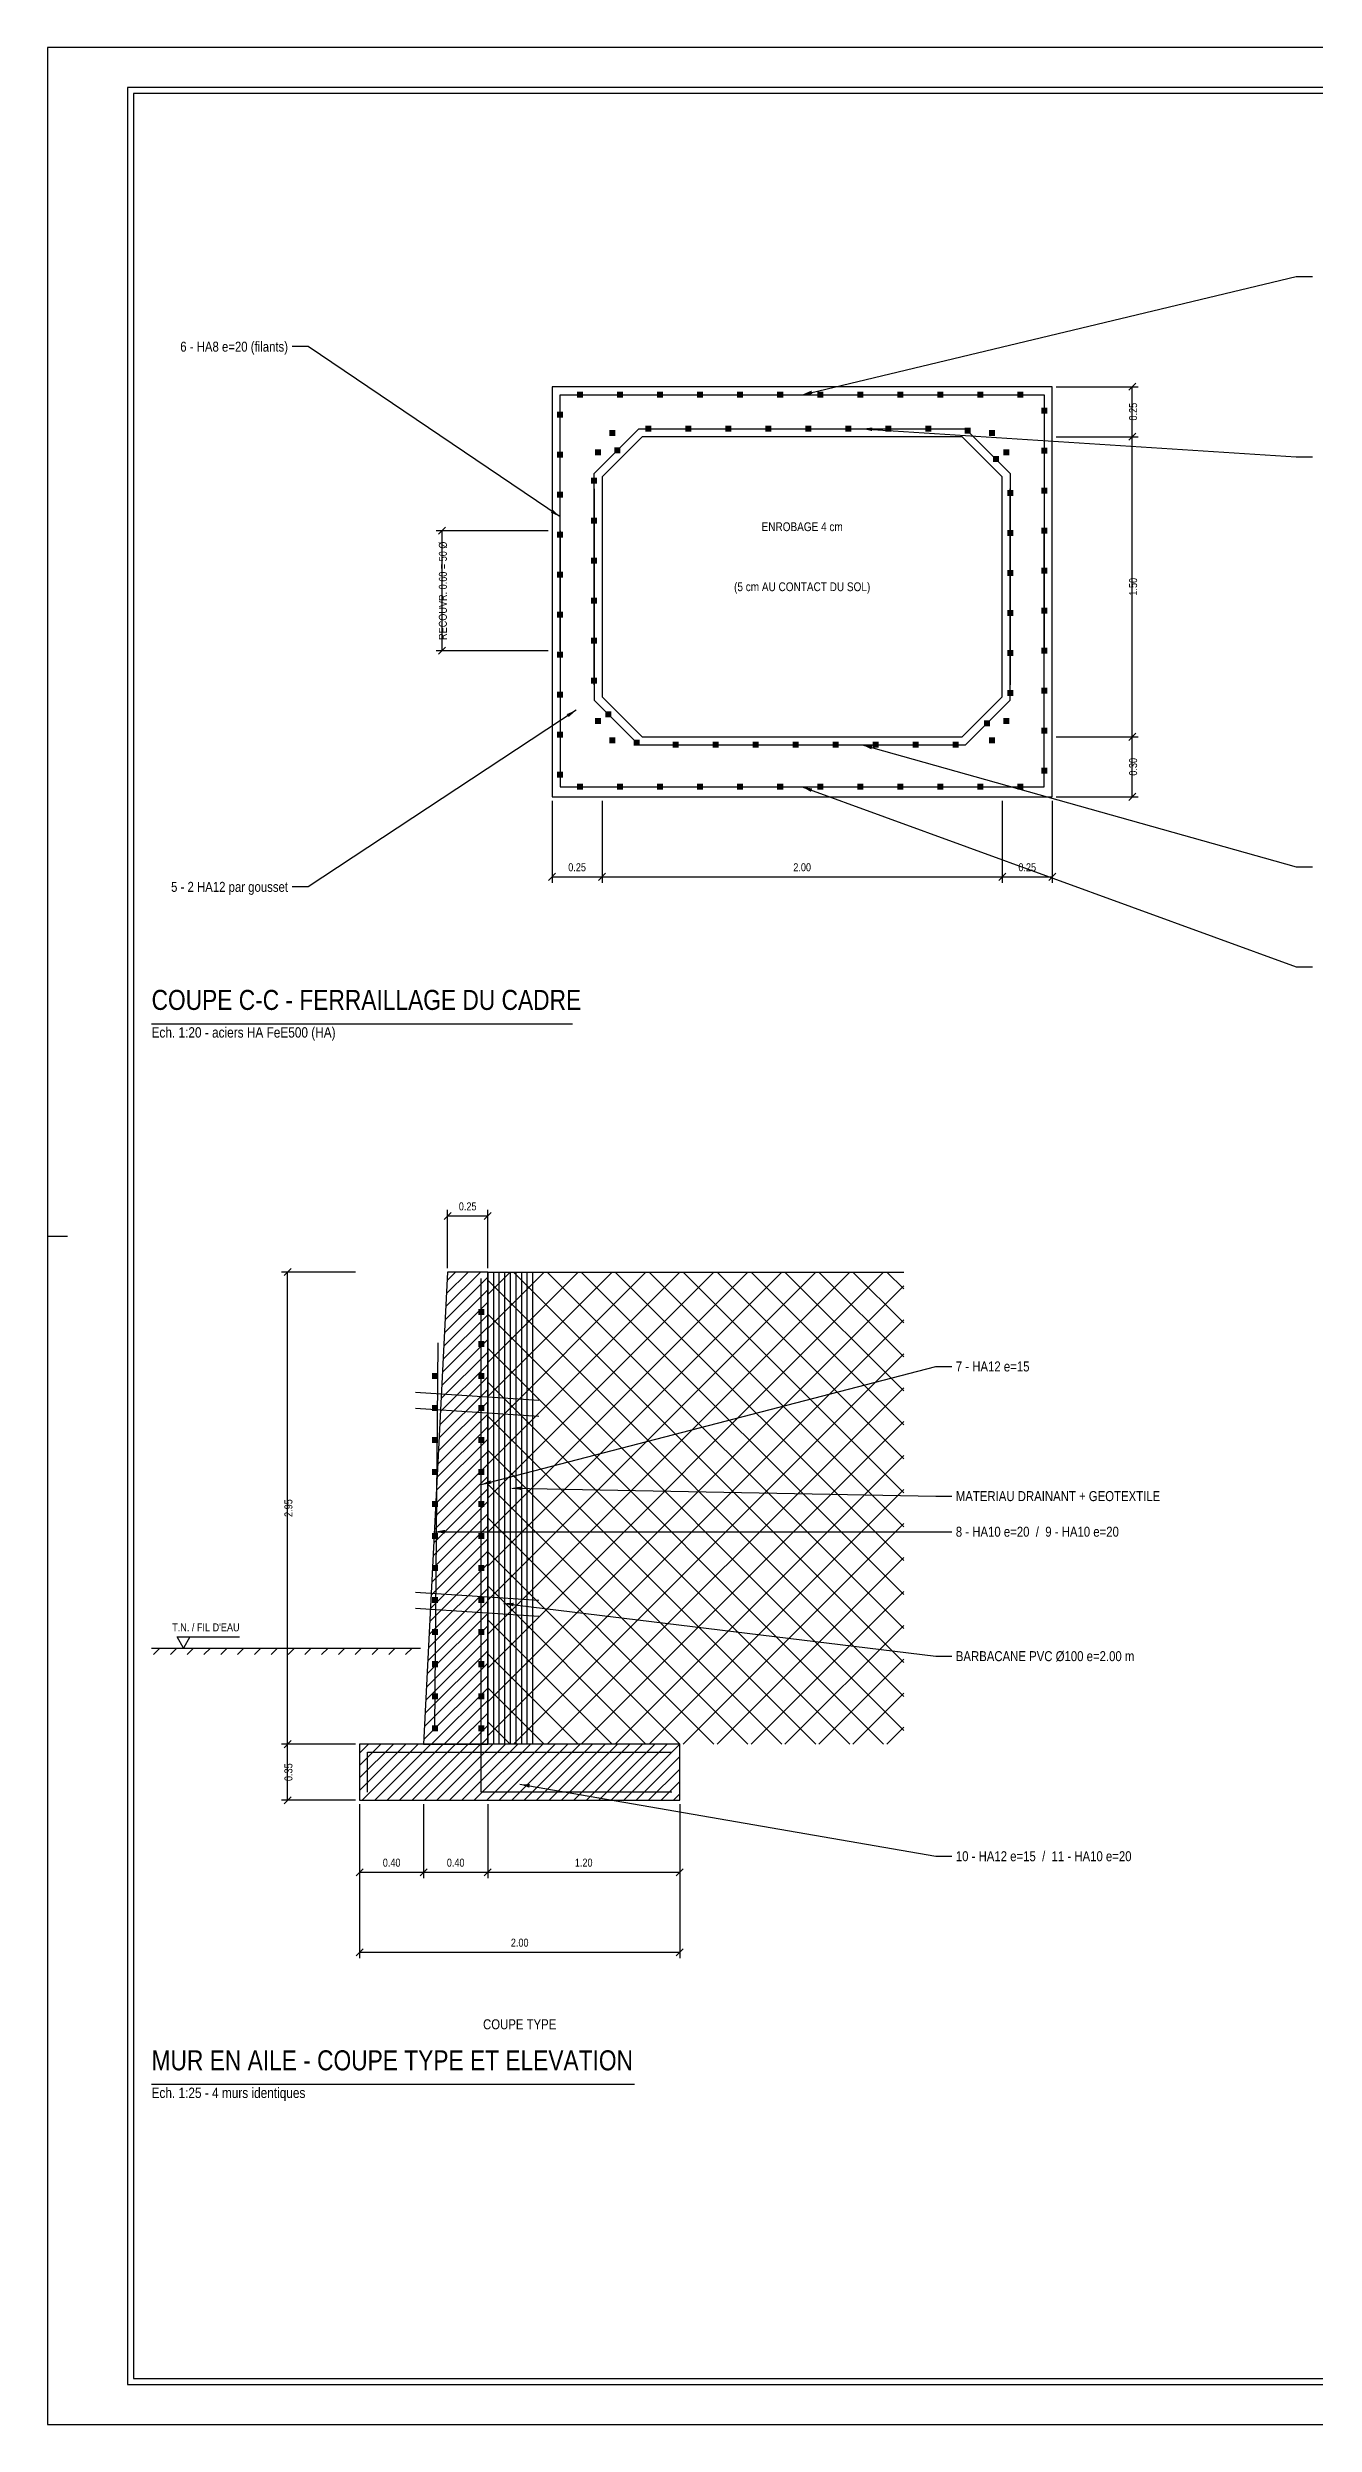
# Model space of a CAD drawing. Extents: x 0 to 841, y 0 to 594.
# Drawn here: x 0 to 317, y 0 to 594 of the extents above; entities that cross this region are included whole.
import ezdxf
from ezdxf.enums import TextEntityAlignment as Align

# ---------------------------------------------------------------- set-up
doc = ezdxf.new("R2010")
doc.units = 0
for name, color, linetype in [('00_CARTOUCHE', 7, 'CONTINUOUS'), ('02_BETON', 7, 'CONTINUOUS'), ('04_HACHURES', 9, 'CONTINUOUS'), ('05_TERRAIN', 3, 'CONTINUOUS'), ('06_REMBLAI', 42, 'CONTINUOUS'), ('07_CHAUSSEE', 8, 'CONTINUOUS'), ('08_ACIER_LONG', 1, 'CONTINUOUS'), ('09_ACIER_COUPE', 2, 'CONTINUOUS'), ('10_COTATION', 4, 'CONTINUOUS'), ('11_TEXTE', 7, 'CONTINUOUS'), ('14_ENROCHEMENT', 8, 'CONTINUOUS'), ('16_BETON_FIN', 8, 'CONTINUOUS')]:
    doc.layers.add(name, color=color, linetype=linetype)
doc.styles.get("Standard").update_dxf_attribs({"font": 'txt', "width": 0.85})

msp = doc.modelspace()

# ---------------------------------------------------------------- linework, layer by layer
at = {"layer": '00_CARTOUCHE'}
msp.add_line((0, 297), (5, 297), dxfattribs=at)
for points in [[(0, 0), (841, 0), (841, 594), (0, 594)], [(20, 10), (831, 10), (831, 584), (20, 584)], [(21.5, 11.5), (829.5, 11.5), (829.5, 582.5), (21.5, 582.5)]]:
    msp.add_lwpolyline(points, close=True, dxfattribs=at)
at = {"layer": '02_BETON'}
for points in [[(94, 170), (110, 170), (110, 288), (100, 288)], [(78, 156), (158, 156), (158, 170), (78, 170)]]:
    msp.add_lwpolyline(points, close=True, dxfattribs=at)
at = {"layer": '04_HACHURES'}
for p, q in [((99.393176, 276.065795), (110, 286.672619)), ((99.559851, 279.34374), (108.216111, 288)), ((99.726526, 282.621685), (105.104841, 288)), ((99.893202, 285.89963), (101.993572, 288)), ((99.059826, 269.509905), (110, 280.450079)), ((99.226501, 272.78785), (110, 283.561349)), ((98.726475, 262.954015), (110, 274.22754)), ((98.893151, 266.23196), (110, 277.338809)), ((98.393125, 256.398125), (110, 268.005)), ((98.5598, 259.67607), (110, 271.11627)), ((98.059775, 249.842235), (110, 261.78246)), ((98.22645, 253.12018), (110, 264.89373)), ((97.726424, 243.286345), (110, 255.559921)), ((97.893099, 246.56429), (110, 258.67119)), ((97.559749, 240.0084), (110, 252.448651)), ((97.226399, 233.45251), (110, 246.226111)), ((97.393074, 236.730455), (110, 249.337381)), ((96.893048, 226.89662), (110, 240.003571)), ((97.059724, 230.174565), (110, 243.114841)), ((96.559698, 220.34073), (110, 233.781032)), ((96.726373, 223.618675), (110, 236.892302)), ((96.226348, 213.78484), (110, 227.558492)), ((96.393023, 217.062785), (110, 230.669762)), ((95.892997, 207.22895), (110, 221.335952)), ((96.059673, 210.506895), (110, 224.447222)), ((95.559647, 200.67306), (110, 215.113413)), ((95.726322, 203.951005), (110, 218.224682)), ((95.226297, 194.11717), (110, 208.890873)), ((95.392972, 197.395115), (110, 212.002143)), ((94.892946, 187.56128), (110, 202.668333)), ((95.059622, 190.839225), (110, 205.779603)), ((94.559596, 181.00539), (110, 196.445794)), ((94.726271, 184.283335), (110, 199.557063)), ((94.226246, 174.4495), (110, 190.223254)), ((94.392921, 177.727445), (110, 193.334524)), ((94.059571, 171.171555), (110, 187.111984)), ((95.999286, 170), (110, 184.000714)), ((99.110556, 170), (110, 180.889444)), ((102.221825, 170), (110, 177.778175)), ((105.333095, 170), (110, 174.666905)), ((78, 158.448651), (89.551349, 170)), ((78, 161.559921), (86.440079, 170)), ((78, 164.67119), (83.32881, 170)), ((78, 167.78246), (80.21754, 170)), ((78.662619, 156), (92.662619, 170)), ((81.773889, 156), (95.773889, 170)), ((84.885159, 156), (98.885159, 170)), ((87.996429, 156), (101.996429, 170)), ((91.107698, 156), (105.107698, 170)), ((94.218968, 156), (108.218968, 170)), ((97.330238, 156), (111.330238, 170)), ((100.441508, 156), (114.441508, 170)), ((103.552778, 156), (117.552778, 170)), ((106.664048, 156), (120.664048, 170)), ((108.444365, 170), (110, 171.555635)), ((109.775318, 156), (123.775318, 170)), ((112.886587, 156), (126.886587, 170)), ((115.997857, 156), (129.997857, 170)), ((119.109127, 156), (133.109127, 170)), ((122.220397, 156), (136.220397, 170)), ((125.331667, 156), (139.331667, 170)), ((128.442937, 156), (142.442937, 170)), ((131.554206, 156), (145.554206, 170)), ((134.665476, 156), (148.665476, 170)), ((137.776746, 156), (151.776746, 170)), ((140.888016, 156), (154.888016, 170)), ((143.999286, 156), (157.999286, 170)), ((147.110556, 156), (158, 166.889444)), ((150.221825, 156), (158, 163.778175)), ((153.333095, 156), (158, 160.666905)), ((156.444365, 156), (158, 157.555635))]:
    msp.add_line(p, q, dxfattribs=at)
at = {"layer": '05_TERRAIN'}
for p, q in [((28.1, 194), (26.5, 192.4)), ((32.3, 194), (30.7, 192.4)), ((36.5, 194), (34.9, 192.4)), ((40.7, 194), (39.1, 192.4)), ((44.9, 194), (43.3, 192.4)), ((49.1, 194), (47.5, 192.4)), ((53.3, 194), (51.7, 192.4)), ((57.5, 194), (55.9, 192.4)), ((61.7, 194), (60.1, 192.4)), ((65.9, 194), (64.3, 192.4)), ((70.1, 194), (68.5, 192.4)), ((74.3, 194), (72.7, 192.4)), ((78.5, 194), (76.9, 192.4)), ((82.7, 194), (81.1, 192.4)), ((86.9, 194), (85.3, 192.4)), ((91.1, 194), (89.5, 192.4))]:
    msp.add_line(p, q, dxfattribs=at)
msp.add_lwpolyline([(26, 194), (93.2, 194)], dxfattribs=at)
at = {"layer": '06_REMBLAI'}
for p, q in [((110, 189.03658), (208.96342, 288)), ((110, 197.521861), (200.478139, 288)), ((110, 206.007143), (191.992857, 288)), ((110, 214.492424), (183.507576, 288)), ((110, 222.977705), (175.022295, 288)), ((110, 231.462987), (166.537013, 288)), ((110, 239.948268), (158.051732, 288)), ((110, 248.43355), (149.56645, 288)), ((110, 256.918831), (141.081169, 288)), ((110, 265.404112), (132.595888, 288)), ((110, 273.889394), (124.110606, 288)), ((110, 282.374675), (115.625325, 288)), ((214, 181.933983), (110, 285.933983)), ((214, 190.419264), (116.419264, 288)), ((214, 198.904546), (124.904546, 288)), ((214, 207.389827), (133.389827, 288)), ((214, 215.875108), (141.875108, 288)), ((214, 224.36039), (150.36039, 288)), ((214, 232.845671), (158.845671, 288)), ((214, 241.330952), (167.330952, 288)), ((214, 249.816234), (175.816234, 288)), ((214, 258.301515), (184.301515, 288)), ((214, 266.786797), (192.786797, 288)), ((214, 275.272078), (201.272078, 288)), ((214, 283.757359), (209.757359, 288)), ((110, 180.551299), (214, 284.551299)), ((214, 173.448701), (110, 277.448701)), ((110, 172.066017), (214, 276.066017)), ((208.96342, 170), (110, 268.96342)), ((116.419264, 170), (214, 267.580736)), ((200.478139, 170), (110, 260.478139)), ((124.904546, 170), (214, 259.095454)), ((191.992857, 170), (110, 251.992857)), ((133.389827, 170), (214, 250.610173)), ((183.507576, 170), (110, 243.507576)), ((141.875108, 170), (214, 242.124892)), ((175.022295, 170), (110, 235.022295)), ((150.36039, 170), (214, 233.63961)), ((166.537013, 170), (110, 226.537013)), ((158.845671, 170), (214, 225.154329)), ((158.051732, 170), (110, 218.051732)), ((167.330952, 170), (214, 216.669048)), ((149.56645, 170), (110, 209.56645)), ((175.816234, 170), (214, 208.183766)), ((141.081169, 170), (110, 201.081169)), ((184.301515, 170), (214, 199.698485)), ((132.595888, 170), (110, 192.595888)), ((192.786797, 170), (214, 191.213203)), ((124.110606, 170), (110, 184.110606)), ((201.272078, 170), (214, 182.727922)), ((115.625325, 170), (110, 175.625325)), ((209.757359, 170), (214, 174.242641))]:
    msp.add_line(p, q, dxfattribs=at)
msp.add_lwpolyline([(110, 288), (214, 288)], dxfattribs=at)
at = {"layer": '07_CHAUSSEE'}
for p, q in [((92, 258), (122.8, 256)), ((92, 254), (122.8, 252)), ((92, 208), (122.8, 206)), ((92, 204), (122.8, 202))]:
    msp.add_line(p, q, dxfattribs=at)
at = {"layer": '08_ACIER_LONG'}
for points in [[(128.1, 443.25), (128.1, 507.25), (249.1, 507.25), (249.1, 443.25)], [(136.6, 434.75), (136.6, 487.578427), (147.771573, 498.75), (229.428427, 498.75), (240.6, 487.578427), (240.6, 434.75)], [(136.6, 483.75), (136.6, 430.921573), (147.771573, 419.75), (229.428427, 419.75), (240.6, 430.921573), (240.6, 483.75)], [(128.1, 473.25), (128.1, 409.25), (249.1, 409.25), (249.1, 473.25)], [(156, 158), (108.4, 158), (108.4, 286.4)], [(96.8, 174), (97.6, 270.3)], [(80, 158), (80, 168), (156, 168)]]:
    msp.add_lwpolyline(points, dxfattribs=at)
for points in [[(136.839887, 492.056849), (138.339887, 492.056849), (136.839887, 493.556849), (138.339887, 493.556849)], [(140.379724, 496.901388), (141.879724, 496.901388), (140.379724, 498.401388), (141.879724, 498.401388)], [(235.320276, 496.901388), (236.820276, 496.901388), (235.320276, 498.401388), (236.820276, 498.401388)], [(238.860113, 492.056849), (240.360113, 492.056849), (238.860113, 493.556849), (240.360113, 493.556849)], [(136.839887, 424.943151), (138.339887, 424.943151), (136.839887, 426.443151), (138.339887, 426.443151)], [(238.860113, 424.943151), (240.360113, 424.943151), (238.860113, 426.443151), (240.360113, 426.443151)], [(140.379724, 420.098612), (141.879724, 420.098612), (140.379724, 421.598612), (141.879724, 421.598612)], [(235.320276, 420.098612), (236.820276, 420.098612), (235.320276, 421.598612), (236.820276, 421.598612)]]:
    msp.add_solid(points, dxfattribs=at)
at = {"layer": '09_ACIER_COUPE'}
for points in [[(132.35, 506.5), (133.85, 506.5), (132.35, 508), (133.85, 508)], [(142.35, 506.5), (143.85, 506.5), (142.35, 508), (143.85, 508)], [(152.35, 506.5), (153.85, 506.5), (152.35, 508), (153.85, 508)], [(162.35, 506.5), (163.85, 506.5), (162.35, 508), (163.85, 508)], [(172.35, 506.5), (173.85, 506.5), (172.35, 508), (173.85, 508)], [(182.35, 506.5), (183.85, 506.5), (182.35, 508), (183.85, 508)], [(192.35, 506.5), (193.85, 506.5), (192.35, 508), (193.85, 508)], [(202.35, 506.5), (203.85, 506.5), (202.35, 508), (203.85, 508)], [(212.35, 506.5), (213.85, 506.5), (212.35, 508), (213.85, 508)], [(222.35, 506.5), (223.85, 506.5), (222.35, 508), (223.85, 508)], [(232.35, 506.5), (233.85, 506.5), (232.35, 508), (233.85, 508)], [(242.35, 506.5), (243.85, 506.5), (242.35, 508), (243.85, 508)], [(127.35, 501.5), (128.85, 501.5), (127.35, 503), (128.85, 503)], [(149.389105, 498), (150.889105, 498), (149.389105, 499.5), (150.889105, 499.5)], [(159.389105, 498), (160.889105, 498), (159.389105, 499.5), (160.889105, 499.5)], [(169.389105, 498), (170.889105, 498), (169.389105, 499.5), (170.889105, 499.5)], [(179.389105, 498), (180.889105, 498), (179.389105, 499.5), (180.889105, 499.5)], [(189.389105, 498), (190.889105, 498), (189.389105, 499.5), (190.889105, 499.5)], [(199.389105, 498), (200.889105, 498), (199.389105, 499.5), (200.889105, 499.5)], [(209.389105, 498), (210.889105, 498), (209.389105, 499.5), (210.889105, 499.5)], [(219.389105, 498), (220.889105, 498), (219.389105, 499.5), (220.889105, 499.5)], [(229.180952, 497.497475), (230.680952, 497.497475), (229.180952, 498.997475), (230.680952, 498.997475)], [(248.35, 502.5), (249.85, 502.5), (248.35, 504), (249.85, 504)], [(141.624603, 492.60303), (143.124603, 492.60303), (141.624603, 494.10303), (143.124603, 494.10303)], [(248.35, 492.5), (249.85, 492.5), (248.35, 494), (249.85, 494)], [(127.35, 491.5), (128.85, 491.5), (127.35, 493), (128.85, 493)], [(236.25202, 490.426407), (237.75202, 490.426407), (236.25202, 491.926407), (237.75202, 491.926407)], [(127.35, 481.5), (128.85, 481.5), (127.35, 483), (128.85, 483)], [(135.85, 484.994949), (137.35, 484.994949), (135.85, 486.494949), (137.35, 486.494949)], [(239.85, 481.916739), (241.35, 481.916739), (239.85, 483.416739), (241.35, 483.416739)], [(248.35, 482.5), (249.85, 482.5), (248.35, 484), (249.85, 484)], [(135.85, 474.994949), (137.35, 474.994949), (135.85, 476.494949), (137.35, 476.494949)], [(127.35, 471.5), (128.85, 471.5), (127.35, 473), (128.85, 473)], [(239.85, 471.916739), (241.35, 471.916739), (239.85, 473.416739), (241.35, 473.416739)], [(248.35, 472.5), (249.85, 472.5), (248.35, 474), (249.85, 474)], [(135.85, 464.994949), (137.35, 464.994949), (135.85, 466.494949), (137.35, 466.494949)], [(239.85, 461.916739), (241.35, 461.916739), (239.85, 463.416739), (241.35, 463.416739)], [(248.35, 462.5), (249.85, 462.5), (248.35, 464), (249.85, 464)], [(127.35, 461.5), (128.85, 461.5), (127.35, 463), (128.85, 463)], [(127.35, 451.5), (128.85, 451.5), (127.35, 453), (128.85, 453)], [(135.85, 454.994949), (137.35, 454.994949), (135.85, 456.494949), (137.35, 456.494949)], [(239.85, 451.916739), (241.35, 451.916739), (239.85, 453.416739), (241.35, 453.416739)], [(248.35, 452.5), (249.85, 452.5), (248.35, 454), (249.85, 454)], [(135.85, 444.994949), (137.35, 444.994949), (135.85, 446.494949), (137.35, 446.494949)], [(127.35, 441.5), (128.85, 441.5), (127.35, 443), (128.85, 443)], [(239.85, 441.916739), (241.35, 441.916739), (239.85, 443.416739), (241.35, 443.416739)], [(248.35, 442.5), (249.85, 442.5), (248.35, 444), (249.85, 444)], [(135.85, 434.994949), (137.35, 434.994949), (135.85, 436.494949), (137.35, 436.494949)], [(248.35, 432.5), (249.85, 432.5), (248.35, 434), (249.85, 434)], [(127.35, 431.5), (128.85, 431.5), (127.35, 433), (128.85, 433)], [(139.385534, 426.636039), (140.885534, 426.636039), (139.385534, 428.136039), (140.885534, 428.136039)], [(239.85, 431.916739), (241.35, 431.916739), (239.85, 433.416739), (241.35, 433.416739)], [(127.35, 421.5), (128.85, 421.5), (127.35, 423), (128.85, 423)], [(234.012951, 424.334524), (235.512951, 424.334524), (234.012951, 425.834524), (235.512951, 425.834524)], [(248.35, 422.5), (249.85, 422.5), (248.35, 424), (249.85, 424)], [(146.456602, 419.564971), (147.956602, 419.564971), (146.456602, 421.064971), (147.956602, 421.064971)], [(156.222583, 419), (157.722583, 419), (156.222583, 420.5), (157.722583, 420.5)], [(166.222583, 419), (167.722583, 419), (166.222583, 420.5), (167.722583, 420.5)], [(176.222583, 419), (177.722583, 419), (176.222583, 420.5), (177.722583, 420.5)], [(186.222583, 419), (187.722583, 419), (186.222583, 420.5), (187.722583, 420.5)], [(196.222583, 419), (197.722583, 419), (196.222583, 420.5), (197.722583, 420.5)], [(206.222583, 419), (207.722583, 419), (206.222583, 420.5), (207.722583, 420.5)], [(216.222583, 419), (217.722583, 419), (216.222583, 420.5), (217.722583, 420.5)], [(226.222583, 419), (227.722583, 419), (226.222583, 420.5), (227.722583, 420.5)], [(127.35, 411.5), (128.85, 411.5), (127.35, 413), (128.85, 413)], [(132.35, 408.5), (133.85, 408.5), (132.35, 410), (133.85, 410)], [(142.35, 408.5), (143.85, 408.5), (142.35, 410), (143.85, 410)], [(152.35, 408.5), (153.85, 408.5), (152.35, 410), (153.85, 410)], [(162.35, 408.5), (163.85, 408.5), (162.35, 410), (163.85, 410)], [(172.35, 408.5), (173.85, 408.5), (172.35, 410), (173.85, 410)], [(182.35, 408.5), (183.85, 408.5), (182.35, 410), (183.85, 410)], [(192.35, 408.5), (193.85, 408.5), (192.35, 410), (193.85, 410)], [(202.35, 408.5), (203.85, 408.5), (202.35, 410), (203.85, 410)], [(212.35, 408.5), (213.85, 408.5), (212.35, 410), (213.85, 410)], [(222.35, 408.5), (223.85, 408.5), (222.35, 410), (223.85, 410)], [(232.35, 408.5), (233.85, 408.5), (232.35, 410), (233.85, 410)], [(242.35, 408.5), (243.85, 408.5), (242.35, 410), (243.85, 410)], [(248.35, 412.5), (249.85, 412.5), (248.35, 414), (249.85, 414)], [(107.65, 277.25), (109.15, 277.25), (107.65, 278.75), (109.15, 278.75)], [(107.65, 269.25), (109.15, 269.25), (107.65, 270.75), (109.15, 270.75)], [(96.05, 261.25), (97.55, 261.25), (96.05, 262.75), (97.55, 262.75)], [(107.65, 261.25), (109.15, 261.25), (107.65, 262.75), (109.15, 262.75)], [(96.05, 253.25), (97.55, 253.25), (96.05, 254.75), (97.55, 254.75)], [(107.65, 253.25), (109.15, 253.25), (107.65, 254.75), (109.15, 254.75)], [(96.05, 245.25), (97.55, 245.25), (96.05, 246.75), (97.55, 246.75)], [(107.65, 245.25), (109.15, 245.25), (107.65, 246.75), (109.15, 246.75)], [(96.05, 237.25), (97.55, 237.25), (96.05, 238.75), (97.55, 238.75)], [(107.65, 237.25), (109.15, 237.25), (107.65, 238.75), (109.15, 238.75)], [(96.05, 229.25), (97.55, 229.25), (96.05, 230.75), (97.55, 230.75)], [(107.65, 229.25), (109.15, 229.25), (107.65, 230.75), (109.15, 230.75)], [(96.05, 221.25), (97.55, 221.25), (96.05, 222.75), (97.55, 222.75)], [(107.65, 221.25), (109.15, 221.25), (107.65, 222.75), (109.15, 222.75)], [(96.05, 213.25), (97.55, 213.25), (96.05, 214.75), (97.55, 214.75)], [(107.65, 213.25), (109.15, 213.25), (107.65, 214.75), (109.15, 214.75)], [(96.05, 205.25), (97.55, 205.25), (96.05, 206.75), (97.55, 206.75)], [(107.65, 205.25), (109.15, 205.25), (107.65, 206.75), (109.15, 206.75)], [(96.05, 197.25), (97.55, 197.25), (96.05, 198.75), (97.55, 198.75)], [(107.65, 197.25), (109.15, 197.25), (107.65, 198.75), (109.15, 198.75)], [(96.05, 189.25), (97.55, 189.25), (96.05, 190.75), (97.55, 190.75)], [(107.65, 189.25), (109.15, 189.25), (107.65, 190.75), (109.15, 190.75)], [(96.05, 181.25), (97.55, 181.25), (96.05, 182.75), (97.55, 182.75)], [(107.65, 181.25), (109.15, 181.25), (107.65, 182.75), (109.15, 182.75)], [(96.05, 173.25), (97.55, 173.25), (96.05, 174.75), (97.55, 174.75)], [(107.65, 173.25), (109.15, 173.25), (107.65, 174.75), (109.15, 174.75)]]:
    msp.add_solid(points, dxfattribs=at)
at = {"layer": '10_COTATION'}
for p, q in [((252.1, 509.25), (272.6, 509.25)), ((270.216117, 508.366117), (271.983883, 510.133883)), ((271.1, 496.75), (271.1, 509.25)), ((252.1, 496.75), (272.6, 496.75)), ((252.1, 496.75), (272.6, 496.75)), ((270.216117, 495.866117), (271.983883, 497.633883)), ((270.216117, 495.866117), (271.983883, 497.633883)), ((271.1, 421.75), (271.1, 496.75)), ((125.1, 473.25), (97.1, 473.25)), ((97.716117, 472.366117), (99.483883, 474.133883)), ((98.6, 443.25), (98.6, 473.25)), ((125.1, 443.25), (97.1, 443.25)), ((97.716117, 442.366117), (99.483883, 444.133883)), ((252.1, 421.75), (272.6, 421.75)), ((252.1, 421.75), (272.6, 421.75)), ((270.216117, 420.866117), (271.983883, 422.633883)), ((270.216117, 420.866117), (271.983883, 422.633883)), ((271.1, 406.75), (271.1, 421.75)), ((126.1, 405.75), (126.1, 385.25)), ((138.6, 405.75), (138.6, 385.25)), ((138.6, 405.75), (138.6, 385.25)), ((238.6, 405.75), (238.6, 385.25)), ((238.6, 405.75), (238.6, 385.25)), ((251.1, 405.75), (251.1, 385.25)), ((252.1, 406.75), (272.6, 406.75)), ((270.216117, 405.866117), (271.983883, 407.633883)), ((125.216117, 385.866117), (126.983883, 387.633883)), ((126.1, 386.75), (138.6, 386.75)), ((137.716117, 385.866117), (139.483883, 387.633883)), ((137.716117, 385.866117), (139.483883, 387.633883)), ((138.6, 386.75), (238.6, 386.75)), ((237.716117, 385.866117), (239.483883, 387.633883)), ((237.716117, 385.866117), (239.483883, 387.633883)), ((238.6, 386.75), (251.1, 386.75)), ((250.216117, 385.866117), (251.983883, 387.633883)), ((100, 289), (100, 303.5)), ((110, 289), (110, 303.5)), ((99.116117, 301.116117), (100.883883, 302.883883)), ((100, 302), (110, 302)), ((109.116117, 301.116117), (110.883883, 302.883883)), ((77, 288), (58.5, 288)), ((59.116117, 287.116117), (60.883883, 288.883883)), ((60, 170), (60, 288)), ((34, 196.8), (48, 196.8)), ((77, 170), (58.5, 170)), ((77, 170), (58.5, 170)), ((59.116117, 169.116117), (60.883883, 170.883883)), ((59.116117, 169.116117), (60.883883, 170.883883)), ((60, 156), (60, 170)), ((77, 156), (58.5, 156)), ((59.116117, 155.116117), (60.883883, 156.883883)), ((78, 155), (78, 136.5)), ((78, 155), (78, 116.5)), ((94, 155), (94, 136.5)), ((94, 155), (94, 136.5)), ((110, 155), (110, 136.5)), ((110, 155), (110, 136.5)), ((158, 155), (158, 136.5)), ((158, 155), (158, 116.5)), ((77.116117, 137.116117), (78.883883, 138.883883)), ((78, 138), (94, 138)), ((93.116117, 137.116117), (94.883883, 138.883883)), ((93.116117, 137.116117), (94.883883, 138.883883)), ((94, 138), (110, 138)), ((109.116117, 137.116117), (110.883883, 138.883883)), ((109.116117, 137.116117), (110.883883, 138.883883)), ((110, 138), (158, 138)), ((157.116117, 137.116117), (158.883883, 138.883883)), ((77.116117, 117.116117), (78.883883, 118.883883)), ((157.116117, 117.116117), (158.883883, 118.883883)), ((78, 118), (158, 118))]:
    msp.add_line(p, q, dxfattribs=at)
msp.add_lwpolyline([(32.4, 196.8), (35.6, 196.8), (34, 194)], close=True, dxfattribs=at)
at = {"layer": '11_TEXTE'}
for p, q in [((188.6, 507.25), (312.1, 536.75)), ((312.1, 536.75), (316.1, 536.75)), ((65.1, 519.25), (61.1, 519.25)), ((128.1, 476.75), (65.1, 519.25)), ((203.6, 498.75), (312.1, 491.75)), ((312.1, 491.75), (316.1, 491.75)), ((132.1, 428.421573), (65.1, 384.25)), ((203.6, 419.75), (312.1, 389.25)), ((188.6, 409.25), (312.1, 364.25)), ((312.1, 389.25), (316.1, 389.25)), ((65.1, 384.25), (61.1, 384.25)), ((312.1, 364.25), (316.1, 364.25)), ((26, 350), (131.2, 350)), ((108.4, 234.9), (222, 264.4)), ((222, 264.4), (226, 264.4)), ((116, 234), (222, 232)), ((222, 232), (226, 232)), ((96.8, 223.1), (222, 223.1)), ((222, 223.1), (226, 223.1)), ((114, 205.2), (222, 192)), ((222, 192), (226, 192)), ((118, 160), (222, 142)), ((222, 142), (226, 142)), ((26, 85), (146.7, 85))]:
    msp.add_line(p, q, dxfattribs=at)
for points in [[(188.6, 507.25), (191.136141, 507.393139), (190.927044, 508.268512)], [(203.6, 498.75), (206.065841, 498.139978), (206.123785, 499.038111)], [(128.1, 476.75), (126.279158, 478.521168), (125.775836, 477.775067)], [(132.1, 428.421573), (129.765093, 427.421217), (130.260473, 426.669819)], [(203.6, 419.75), (205.88494, 418.640248), (206.128495, 419.506666)], [(188.6, 409.25), (190.794869, 407.971308), (191.102987, 408.816922)], [(108.4, 234.9), (110.932849, 235.092813), (110.706637, 235.96392)], [(116, 234), (118.491066, 233.502919), (118.508044, 234.402759)], [(96.8, 223.1), (99.3, 222.65), (99.3, 223.55)], [(114, 205.2), (116.42694, 204.450025), (116.536128, 205.343378)], [(118, 160), (120.386633, 159.130239), (120.54012, 160.017054)]]:
    msp.add_solid(points, dxfattribs=at)
at = {"layer": '14_ENROCHEMENT'}
for p, q in [((110.1, 170), (110.1, 288)), ((111.5, 170), (111.5, 288)), ((112.9, 170), (112.9, 288)), ((114.3, 170), (114.3, 288)), ((115.7, 170), (115.7, 288)), ((117.1, 170), (117.1, 288)), ((118.5, 170), (118.5, 288)), ((119.9, 170), (119.9, 288)), ((121.3, 170), (121.3, 288))]:
    msp.add_line(p, q, dxfattribs=at)
at = {"layer": '16_BETON_FIN'}
for points in [[(126.1, 406.75), (251.1, 406.75), (251.1, 509.25), (126.1, 509.25)], [(138.6, 431.75), (148.6, 421.75), (228.6, 421.75), (238.6, 431.75), (238.6, 486.75), (228.6, 496.75), (148.6, 496.75), (138.6, 486.75)]]:
    msp.add_lwpolyline(points, close=True, dxfattribs=at)

# ---------------------------------------------------------------- texts
at = {"layer": '10_COTATION', "width": 0.85}
for s, p in [('0.25', (270.3, 503)), ('RECOUVR. 0.60 = 50 %%c', (97.8, 458.25)), ('1.50', (270.3, 459.25)), ('0.30', (270.3, 414.25)), ('2.95', (59.2, 229)), ('0.35', (59.2, 163))]:
    msp.add_text(s, height=2, rotation=90, dxfattribs=at).set_placement(p, align=Align.TOP_CENTER)
for s, p in [('0.25', (132.35, 387.55)), ('2.00', (188.6, 387.55)), ('0.25', (244.85, 387.55)), ('0.25', (105, 302.8)), ('0.40', (86, 138.8)), ('0.40', (102, 138.8)), ('1.20', (134, 138.8)), ('2.00', (118, 118.8))]:
    msp.add_text(s, height=2, dxfattribs=at).set_placement(p, align=Align.BOTTOM_CENTER)
msp.add_text("T.N. / FIL D'EAU", height=2, dxfattribs=at).set_placement((48, 197.6), align=Align.BOTTOM_RIGHT)
at = {"layer": '11_TEXTE', "width": 0.85}
for s, p in [('6 - HA8 e=20 (filants)', (60.1, 519.25)), ('5 - 2 HA12 par gousset', (60.1, 384.25))]:
    msp.add_text(s, height=2.5, dxfattribs=at).set_placement(p, align=Align.MIDDLE_RIGHT)
for s, p in [('ENROBAGE 4 cm', (188.6, 474.25)), ('(5 cm AU CONTACT DU SOL)', (188.6, 459.25))]:
    msp.add_text(s, height=2.2, dxfattribs=at).set_placement(p, align=Align.MIDDLE_CENTER)
for s, height, p in [('COUPE C-C - FERRAILLAGE DU CADRE', 5, (26, 352)), ('Ech. 1:20 - aciers HA FeE500 (HA)', 2.6, (26, 345.8)), ('MUR EN AILE - COUPE TYPE ET ELEVATION', 5, (26, 87)), ('Ech. 1:25 - 4 murs identiques', 2.6, (26, 80.8))]:
    msp.add_text(s, height=height, dxfattribs=at).set_placement(p, align=Align.BOTTOM_LEFT)
for s, p in [('7 - HA12 e=15', (227, 264.4)), ('MATERIAU DRAINANT + GEOTEXTILE', (227, 232)), ('8 - HA10 e=20  /  9 - HA10 e=20', (227, 223.1)), ('BARBACANE PVC %%c100 e=2.00 m', (227, 192)), ('10 - HA12 e=15  /  11 - HA10 e=20', (227, 142))]:
    msp.add_text(s, height=2.5, dxfattribs=at).set_placement(p, align=Align.MIDDLE_LEFT)
msp.add_text('COUPE TYPE', height=2.5, dxfattribs=at).set_placement((118, 98), align=Align.BOTTOM_CENTER)

doc.saveas('drawing.dxf')
